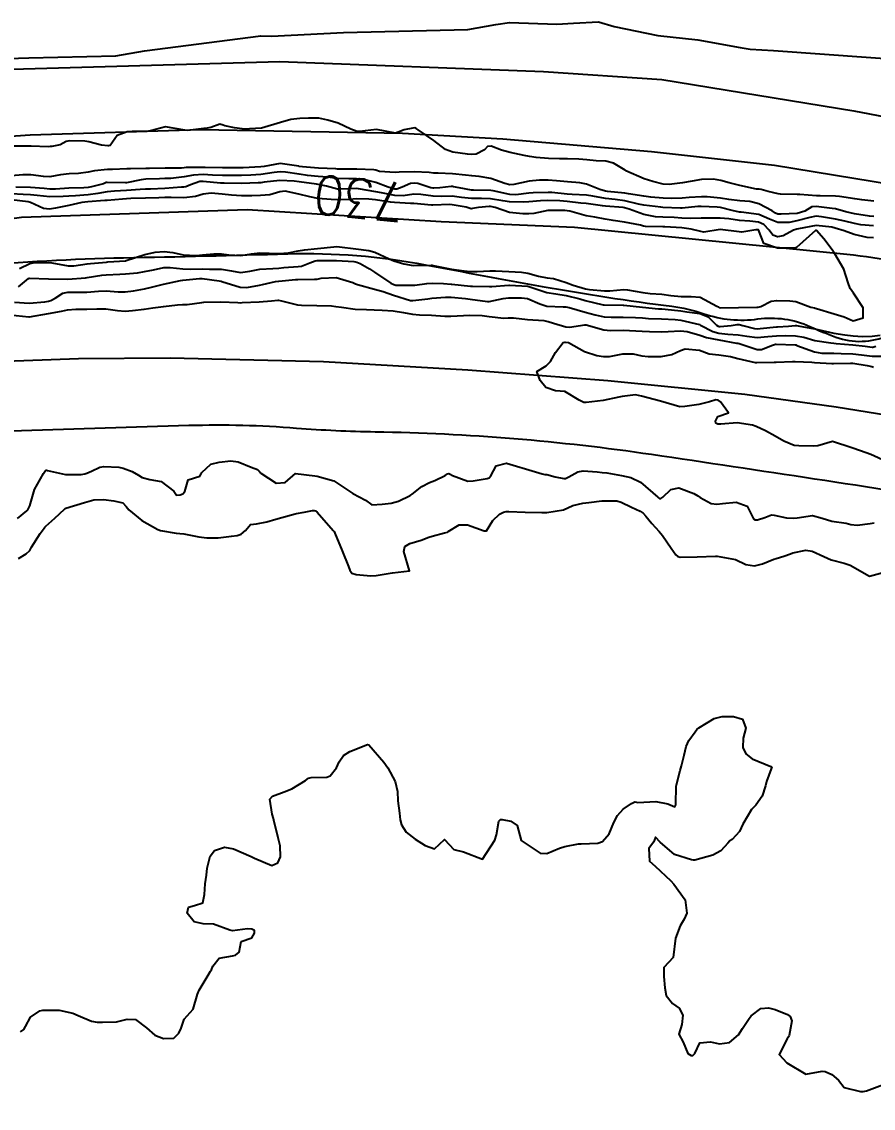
# Model space of a CAD drawing. Header units: metres. Extents: x 307586 to 320046, y 7427249 to 7434250.
# Drawn here: x 316457.1 to 316546, y 7433070.5 to 7433183.9 of the extents above; entities that cross this region are included whole.
import ezdxf
from ezdxf.enums import TextEntityAlignment as Align

# ---------------------------------------------------------------- set-up
doc = ezdxf.new("R2010")
doc.units = ezdxf.units.M
doc.header["$MEASUREMENT"] = 0
for name, color, linetype in [('Area', 45, 'Continuous'), ('Cotas', 45, 'Continuous'), ('Curvas de Nivel 1m', 11, 'Continuous'), ('Curvas de Nivel 5m', 15, 'Continuous'), ('Hidrografia', 140, 'Continuous'), ('Vias Primárias', 230, 'Continuous')]:
    doc.layers.add(name, color=color, linetype=linetype)
doc.styles.add('Style-STANDARD', font='STANDARD.shx')

msp = doc.modelspace()

# ---------------------------------------------------------------- linework, layer by layer
at = {"layer": 'Area'}
msp.add_polyline3d([(316450.25, 7433179.83, 734.27), (316457.89, 7433180.1, 734.22), (316466.96, 7433180.29, 734.18), (316469.95, 7433180.8, 734.25), (316482.11, 7433182.37, 734.16), (316483.22, 7433182.34, 734.14), (316490.73, 7433182.74, 734.33), (316503.68, 7433183.05, 734.28), (316506.63, 7433183.56, 734.32), (316508.05, 7433183.76, 734.28), (316512.98, 7433183.59, 734.44), (316514.74, 7433183.71, 734.5), (316517.34, 7433183.85, 734.45), (316518.97, 7433183.34, 734.52), (316523.54, 7433182.43, 734.59), (316527.71, 7433181.95, 734.61), (316532.13, 7433181.18, 734.53), (316533.17, 7433180.99, 734.58), (316535.61, 7433180.86, 734.59), (316550.6, 7433179.76, 734.74)], dxfattribs=at)
at = {"layer": 'Curvas de Nivel 1m', "flags": 128}
for points, elevation in [([(316546.07, 7433165.13), (316544.81, 7433165.27), (316544.07, 7433165.37), (316542.49, 7433165.62), (316542.08, 7433165.66), (316540.46, 7433165.68), (316540.08, 7433165.7), (316538.33, 7433165.83), (316538.08, 7433165.83), (316536.34, 7433165.85), (316536.08, 7433165.89), (316535.05, 7433166.13), (316534.3, 7433166.36), (316534.09, 7433166.38), (316533.82, 7433166.4), (316532.09, 7433166.75), (316530.96, 7433167.04), (316530.09, 7433167.28), (316529.32, 7433167.42), (316528.09, 7433167.38), (316527.1, 7433167.23), (316526.09, 7433167.06), (316524.7, 7433166.86), (316524.09, 7433166.9), (316523.01, 7433167.19), (316522.09, 7433167.46), (316520.2, 7433168.3), (316520.1, 7433168.36), (316518.9, 7433169.11), (316518.11, 7433169.3), (316517.1, 7433169.35), (316516.11, 7433169.45), (316515.28, 7433169.52), (316514.11, 7433169.54), (316513.27, 7433169.54), (316512.11, 7433169.59), (316510.84, 7433169.69), (316510.12, 7433169.78), (316509.57, 7433169.88), (316508.12, 7433170.2), (316507.2, 7433170.46), (316506.13, 7433170.88), (316505.76, 7433170.84), (316505.44, 7433170.48), (316504.58, 7433170.02), (316504.12, 7433169.99), (316503.65, 7433170.03), (316502.12, 7433170.26), (316501.36, 7433170.53), (316500.14, 7433171.47), (316498.51, 7433172.56), (316498.3, 7433172.72), (316498.16, 7433172.79), (316497.97, 7433172.76), (316497.06, 7433172.58), (316496.41, 7433172.33), (316496.15, 7433172.21), (316494.15, 7433172.61), (316492.4, 7433172.39), (316492.15, 7433172.41), (316491.49, 7433172.65), (316490.16, 7433173.26), (316489.09, 7433173.6), (316488.16, 7433173.8), (316487.06, 7433173.8), (316486.16, 7433173.77), (316485.23, 7433173.66), (316484.16, 7433173.35), (316482.15, 7433172.76), (316480.27, 7433172.66), (316480.15, 7433172.67), (316479.34, 7433172.79), (316478.35, 7433173), (316478.16, 7433173.07), (316477.82, 7433173.15), (316476.86, 7433172.82), (316476.27, 7433172.71), (316476.15, 7433172.7), (316474.47, 7433172.52), (316474.15, 7433172.53), (316472.15, 7433172.88), (316470.58, 7433172.47), (316470.15, 7433172.41), (316468.66, 7433172.4), (316468.14, 7433172.38), (316467.09, 7433171.99), (316466.37, 7433170.95), (316466.18, 7433170.89), (316466.12, 7433170.89), (316465.48, 7433170.96), (316464.13, 7433171.31), (316463.72, 7433171.39), (316462.13, 7433171.44), (316461.79, 7433171.34), (316461.16, 7433171.01), (316460.3, 7433170.84), (316460.12, 7433170.82), (316459.91, 7433170.81), (316458.12, 7433170.86), (316456.33, 7433170.86)], 734), ([(316546.05, 7433163.52), (316545.61, 7433163.56), (316544.05, 7433163.81), (316543.13, 7433164.03), (316542.06, 7433164.32), (316541.72, 7433164.38), (316540.06, 7433164.57), (316539.6, 7433164.53), (316538.86, 7433164.08), (316538.05, 7433163.84), (316536.39, 7433163.77), (316536.05, 7433163.79), (316535.82, 7433163.89), (316535.46, 7433164.12), (316534.06, 7433164.86), (316533.13, 7433165.09), (316532.07, 7433165.16), (316530.95, 7433165.29), (316530.07, 7433165.43), (316528.69, 7433165.58), (316528.07, 7433165.59), (316526.79, 7433165.51), (316526.07, 7433165.45), (316524.91, 7433165.41), (316524.07, 7433165.44), (316522.78, 7433165.56), (316522.07, 7433165.65), (316520.47, 7433165.91), (316520.08, 7433165.96), (316518.28, 7433166.13), (316518.08, 7433166.16), (316517.47, 7433166.34), (316516.09, 7433166.91), (316515.39, 7433167.05), (316514.09, 7433167.14), (316512.96, 7433167.26), (316512.09, 7433167.32), (316511.18, 7433167.32), (316510.09, 7433167.21), (316508.5, 7433166.86), (316508.09, 7433166.82), (316507.57, 7433166.97), (316506.09, 7433167.5), (316504.87, 7433167.71), (316504.1, 7433167.77), (316503.46, 7433167.86), (316502.1, 7433167.98), (316500.59, 7433168.04), (316500.1, 7433168.07), (316499.66, 7433168.11), (316498.1, 7433168.19), (316496.52, 7433168.16), (316496.1, 7433168.14), (316494.47, 7433168.24), (316494.1, 7433168.35), (316493.88, 7433168.39), (316492.1, 7433168.46), (316490.29, 7433168.47), (316490.1, 7433168.47), (316489.92, 7433168.49), (316488.1, 7433168.57), (316486.45, 7433168.71), (316486.1, 7433168.75), (316486.05, 7433168.77), (316484.11, 7433169.06), (316482.45, 7433168.75), (316482.1, 7433168.7), (316480.26, 7433168.62), (316480.1, 7433168.62), (316479.93, 7433168.61), (316478.1, 7433168.62), (316476.27, 7433168.66), (316476.1, 7433168.66), (316474.31, 7433168.63), (316474.1, 7433168.61), (316473.83, 7433168.58), (316472.1, 7433168.56), (316470.46, 7433168.53), (316470.1, 7433168.53), (316468.5, 7433168.52), (316468.1, 7433168.5), (316466.6, 7433168.44), (316466.1, 7433168.44), (316464.75, 7433168.31), (316464.09, 7433168.16), (316463.05, 7433168.02), (316462.09, 7433168), (316461.2, 7433167.89), (316460.08, 7433167.68), (316459.42, 7433167.69), (316458.09, 7433167.88), (316457.26, 7433167.88), (316456.08, 7433167.76)], 733), ([(316546.04, 7433162.55), (316544.71, 7433162.68), (316544.04, 7433162.79), (316543.04, 7433163.03), (316542.05, 7433163.26), (316540.59, 7433163.51), (316540.05, 7433163.55), (316539.4, 7433163.42), (316538.04, 7433163.07), (316537.22, 7433162.92), (316536.04, 7433162.89), (316535.18, 7433163.26), (316534.05, 7433163.75), (316532.23, 7433163.98), (316532.05, 7433164), (316531.29, 7433164.17), (316530.06, 7433164.46), (316529.73, 7433164.51), (316528.06, 7433164.58), (316527.7, 7433164.57), (316526.06, 7433164.41), (316525.88, 7433164.41), (316524.06, 7433164.47), (316523.83, 7433164.49), (316522.06, 7433164.72), (316521.52, 7433164.83), (316520.07, 7433165.16), (316519.08, 7433165.3), (316518.07, 7433165.42), (316516.75, 7433165.67), (316516.07, 7433165.76), (316514.6, 7433165.84), (316514.08, 7433165.87), (316512.45, 7433166.03), (316512.08, 7433166.04), (316510.5, 7433165.99), (316510.08, 7433165.95), (316508.71, 7433165.81), (316508.07, 7433165.84), (316506.34, 7433166.2), (316506.08, 7433166.24), (316504.29, 7433166.28), (316504.08, 7433166.29), (316502.79, 7433166.51), (316502.2, 7433166.64), (316502.08, 7433166.65), (316501.96, 7433166.65), (316500.79, 7433166.53), (316500.14, 7433166.48), (316500.08, 7433166.48), (316499.84, 7433166.54), (316498.48, 7433166.96), (316498.09, 7433167.02), (316497.7, 7433166.96), (316496.85, 7433166.58), (316496.28, 7433166.39), (316496.08, 7433166.39), (316495.37, 7433166.6), (316494.09, 7433167.07), (316492.85, 7433167.39), (316492.09, 7433167.46), (316491.28, 7433167.46), (316490.09, 7433167.5), (316489.05, 7433167.63), (316488.09, 7433167.72), (316486.97, 7433167.82), (316486.1, 7433167.94), (316484.67, 7433168.15), (316484.1, 7433168.18), (316483.47, 7433168.11), (316482.09, 7433167.91), (316481.04, 7433167.83), (316480.09, 7433167.8), (316479.09, 7433167.8), (316478.09, 7433167.81), (316477.06, 7433167.85), (316476.09, 7433167.91), (316475.07, 7433167.86), (316474.09, 7433167.68), (316472.71, 7433167.5), (316472.08, 7433167.48), (316471.51, 7433167.46), (316470.08, 7433167.41), (316469.62, 7433167.36), (316468.07, 7433167.05), (316467.96, 7433167.04), (316466.07, 7433167.08), (316465.96, 7433167.07), (316465.67, 7433166.95), (316464.43, 7433166.61), (316464.07, 7433166.55), (316463.62, 7433166.52), (316462.07, 7433166.48), (316460.68, 7433166.4), (316460.07, 7433166.39), (316459.48, 7433166.44), (316458.07, 7433166.56), (316456.54, 7433166.6)], 732), ([(316546.03, 7433161.29), (316545.38, 7433161.35), (316544.03, 7433161.65), (316542.97, 7433162.03), (316542.04, 7433162.32), (316541.67, 7433162.41), (316540.04, 7433162.59), (316538.2, 7433162.26), (316538.03, 7433162.21), (316537.94, 7433162.19), (316537.7, 7433162.09), (316536.62, 7433161.52), (316536.03, 7433161.42), (316535.51, 7433161.6), (316535.14, 7433162.12), (316534.6, 7433162.69), (316534.04, 7433162.95), (316533.14, 7433163.05), (316532.04, 7433163.12), (316530.94, 7433163.28), (316530.04, 7433163.35), (316529.21, 7433163.36), (316528.04, 7433163.36), (316526.93, 7433163.34), (316526.04, 7433163.37), (316525.23, 7433163.42), (316524.04, 7433163.46), (316523.28, 7433163.5), (316522.05, 7433163.75), (316520.54, 7433164.3), (316520.06, 7433164.44), (316519.89, 7433164.47), (316518.06, 7433164.61), (316517.75, 7433164.64), (316516.06, 7433164.88), (316515.48, 7433164.94), (316514.06, 7433165.09), (316513.29, 7433165.15), (316512.06, 7433165.2), (316511.29, 7433165.18), (316510.06, 7433165.07), (316509.46, 7433165.03), (316508.06, 7433165.06), (316507.36, 7433165.17), (316506.07, 7433165.38), (316505.13, 7433165.42), (316504.07, 7433165.42), (316503.04, 7433165.53), (316502.07, 7433165.64), (316500.97, 7433165.63), (316500.07, 7433165.65), (316498.79, 7433165.84), (316498.07, 7433165.85), (316496.96, 7433165.69), (316496.07, 7433165.72), (316494.68, 7433166), (316494.08, 7433166.12), (316492.29, 7433166.43), (316492.08, 7433166.44), (316490.36, 7433166.38), (316490.08, 7433166.4), (316488.95, 7433166.68), (316488.25, 7433166.85), (316488.08, 7433166.87), (316487.89, 7433166.89), (316486.09, 7433167.15), (316485.58, 7433167.22), (316484.09, 7433167.29), (316482.45, 7433167.12), (316482.09, 7433167.06), (316481.81, 7433167.04), (316480.09, 7433166.99), (316478.26, 7433167), (316478.08, 7433167), (316477.88, 7433167.01), (316476.08, 7433167.19), (316475.74, 7433167.17), (316474.76, 7433166.84), (316474.28, 7433166.64), (316474.07, 7433166.6), (316473.81, 7433166.59), (316472.07, 7433166.47), (316470.57, 7433166.4), (316470.07, 7433166.38), (316469.51, 7433166.35), (316468.07, 7433166.23), (316466.83, 7433166.17), (316466.06, 7433166.09), (316465.1, 7433165.92), (316464.06, 7433165.79), (316462.76, 7433165.69), (316462.06, 7433165.65), (316461.45, 7433165.62), (316460.06, 7433165.59), (316458.75, 7433165.73), (316458.06, 7433165.8), (316457.28, 7433165.84), (316456.06, 7433165.91)], 731), ([(316456.82, 7433156.19), (316457.86, 7433157.05), (316457.91, 7433157.09), (316457.95, 7433157.1), (316459.93, 7433157.04), (316459.95, 7433157.04), (316461.95, 7433157), (316463.79, 7433157.13), (316463.96, 7433157.16), (316465.5, 7433157.42), (316465.96, 7433157.46), (316467.39, 7433157.51), (316467.96, 7433157.54), (316469.22, 7433157.65), (316469.97, 7433157.79), (316470.88, 7433157.98), (316471.97, 7433158.2), (316472.63, 7433158.21), (316473.97, 7433158.07), (316474.76, 7433158.05), (316475.97, 7433158.07), (316476.75, 7433158.05), (316477.98, 7433158.02), (316479.05, 7433157.87), (316479.97, 7433157.7), (316480.93, 7433157.82), (316481.98, 7433158.04), (316483.35, 7433158.11), (316483.98, 7433158.15), (316484.5, 7433158.2), (316485.98, 7433158.3), (316486.33, 7433158.36), (316487.22, 7433158.7), (316487.78, 7433158.9), (316487.99, 7433158.93), (316488.24, 7433158.94), (316489.99, 7433158.94), (316491.79, 7433158.83), (316491.98, 7433158.81), (316492.13, 7433158.78), (316492.45, 7433158.63), (316493.43, 7433158.07), (316493.97, 7433157.74), (316495.65, 7433156.59), (316495.96, 7433156.43), (316496.17, 7433156.38), (316497.96, 7433156.36), (316498.15, 7433156.37), (316499.42, 7433156.55), (316499.96, 7433156.59), (316501.16, 7433156.53), (316501.96, 7433156.47), (316502.02, 7433156.46), (316503.96, 7433156.28), (316504.18, 7433156.27), (316505.96, 7433156.23), (316506.19, 7433156.24), (316507.96, 7433156.36), (316508.05, 7433156.36), (316509.96, 7433156.25), (316510.18, 7433156.19), (316511.95, 7433155.59), (316512.88, 7433155.45), (316513.95, 7433155.3), (316515.37, 7433154.93), (316515.94, 7433154.78), (316517.81, 7433154.33), (316517.93, 7433154.32), (316519.91, 7433154.28), (316519.93, 7433154.28), (316519.96, 7433154.28), (316521.93, 7433154.07), (316523.59, 7433153.91), (316523.93, 7433153.89), (316524.3, 7433153.87), (316525.93, 7433153.68), (316526.55, 7433153.6), (316527.92, 7433153.42), (316528.78, 7433153.05), (316529.66, 7433152.18), (316529.81, 7433152.08), (316529.91, 7433152.06), (316530.04, 7433152.05), (316531.19, 7433152.17), (316531.8, 7433152.27), (316531.91, 7433152.28), (316532.02, 7433152.27), (316532.4, 7433152.15), (316533.62, 7433151.85), (316533.91, 7433151.81), (316534.21, 7433151.83), (316535.91, 7433152.01), (316536.01, 7433152.01), (316537.17, 7433152.1), (316537.84, 7433152.17), (316537.91, 7433152.17), (316537.98, 7433152.16), (316538.36, 7433152.08), (316539.71, 7433151.86), (316539.91, 7433151.82), (316540.22, 7433151.75), (316541.91, 7433151.37), (316543.05, 7433151.17), (316543.9, 7433151.08), (316544.9, 7433151), (316545.9, 7433151.05), (316546.72, 7433151.16)], 731), ([(316456.4, 7433154.6), (316457.93, 7433154.49), (316459.54, 7433154.64), (316459.93, 7433154.69), (316460.19, 7433154.76), (316460.62, 7433155.01), (316461.42, 7433155.52), (316461.94, 7433155.63), (316462.59, 7433155.64), (316463.94, 7433155.65), (316465.15, 7433155.75), (316465.94, 7433155.78), (316467.2, 7433155.68), (316467.94, 7433155.66), (316468.79, 7433155.76), (316469.94, 7433155.98), (316470.69, 7433156.15), (316471.95, 7433156.46), (316473.7, 7433156.85), (316473.92, 7433156.88), (316473.95, 7433156.89), (316475.71, 7433157.08), (316475.96, 7433157.08), (316477.76, 7433156.81), (316477.96, 7433156.77), (316478.01, 7433156.76), (316479.95, 7433156.15), (316480.62, 7433156.11), (316481.96, 7433156.38), (316482.26, 7433156.45), (316483.61, 7433156.74), (316483.96, 7433156.79), (316485.72, 7433156.96), (316485.97, 7433156.97), (316487.68, 7433156.98), (316487.97, 7433157.01), (316488.38, 7433157.09), (316489.97, 7433157.16), (316491.68, 7433156.64), (316491.96, 7433156.5), (316492.17, 7433156.43), (316493.95, 7433155.95), (316494.85, 7433155.7), (316495.94, 7433155.34), (316497.73, 7433154.78), (316497.94, 7433154.76), (316499.53, 7433154.95), (316499.94, 7433155), (316501.35, 7433155.12), (316501.94, 7433155.11), (316503.46, 7433154.98), (316503.94, 7433154.92), (316505.75, 7433154.66), (316505.94, 7433154.67), (316507.4, 7433154.99), (316507.94, 7433155.05), (316509.31, 7433155.06), (316509.94, 7433154.96), (316511.21, 7433154.41), (316511.93, 7433154.17), (316513.66, 7433154.1), (316513.93, 7433154.09), (316514.26, 7433154.03), (316515.93, 7433153.56), (316516.99, 7433153.27), (316517.92, 7433153.08), (316518.64, 7433153.04), (316519.92, 7433153.04), (316521.2, 7433153.01), (316521.92, 7433152.95), (316522.55, 7433152.9), (316523.92, 7433152.84), (316525.35, 7433152.8), (316525.92, 7433152.73), (316527.87, 7433152.26), (316527.91, 7433152.25), (316527.94, 7433152.23), (316527.98, 7433152.21), (316529.25, 7433151.54), (316529.9, 7433151.36), (316530.82, 7433151.25), (316531.9, 7433151.2), (316532.81, 7433151.06), (316533.9, 7433150.9), (316535.02, 7433151), (316535.9, 7433151.08), (316536.9, 7433151.1), (316537.9, 7433151.09), (316538.76, 7433150.93), (316539.9, 7433150.6), (316541.59, 7433150.35), (316541.9, 7433150.31), (316542.13, 7433150.27), (316543.89, 7433150.14), (316545.17, 7433150), (316545.89, 7433149.9), (316545.98, 7433149.9), (316546.28, 7433149.99)], 732), ([(316455.91, 7433153.26), (316457.88, 7433153.08), (316457.91, 7433153.08), (316457.95, 7433153.08), (316459.92, 7433153.4), (316461.28, 7433153.64), (316461.92, 7433153.78), (316462.8, 7433153.87), (316463.92, 7433153.85), (316464.99, 7433153.89), (316465.92, 7433153.9), (316467.12, 7433153.73), (316467.92, 7433153.65), (316468.71, 7433153.71), (316469.92, 7433153.87), (316470.83, 7433153.99), (316471.93, 7433154.15), (316473.39, 7433154.32), (316473.93, 7433154.34), (316474.41, 7433154.36), (316475.93, 7433154.57), (316476.16, 7433154.6), (316477.93, 7433154.63), (316479.7, 7433154.55), (316479.93, 7433154.54), (316480.16, 7433154.55), (316481.93, 7433154.64), (316483.2, 7433154.74), (316483.87, 7433154.8), (316483.93, 7433154.8), (316484.26, 7433154.73), (316485.93, 7433154.33), (316486.35, 7433154.29), (316487.93, 7433154.25), (316489.46, 7433154.2), (316489.93, 7433154.15), (316490.52, 7433154.06), (316491.93, 7433153.87), (316493.12, 7433153.82), (316493.92, 7433153.8), (316494.76, 7433153.77), (316495.92, 7433153.7), (316496.97, 7433153.53), (316497.92, 7433153.34), (316498.64, 7433153.28), (316499.92, 7433153.23), (316501.3, 7433153.15), (316501.92, 7433153.14), (316502.57, 7433153.16), (316503.92, 7433153.23), (316505.2, 7433153.2), (316505.92, 7433153.1), (316507.45, 7433152.92), (316507.92, 7433152.95), (316508.45, 7433152.97), (316509.92, 7433152.79), (316511.63, 7433152.69), (316511.92, 7433152.62), (316512.08, 7433152.56), (316512.63, 7433152.39), (316513.91, 7433152.01), (316514.29, 7433151.98), (316515.91, 7433152.23), (316516.04, 7433152.22), (316517.9, 7433151.71), (316518.57, 7433151.65), (316519.9, 7433151.66), (316520.56, 7433151.64), (316521.9, 7433151.57), (316522.64, 7433151.53), (316523.9, 7433151.51), (316524.6, 7433151.55), (316525.9, 7433151.6), (316526.6, 7433151.53), (316527.9, 7433151.14), (316528.61, 7433150.92), (316529.9, 7433150.66), (316531.72, 7433150.33), (316531.89, 7433150.31), (316532.02, 7433150.29), (316532.44, 7433150.15), (316533.89, 7433149.67), (316534.34, 7433149.67), (316535.48, 7433150.11), (316535.79, 7433150.21), (316535.89, 7433150.22), (316537.84, 7433150.14), (316537.89, 7433150.14), (316537.93, 7433150.13), (316538.03, 7433150.09), (316539.88, 7433149.41), (316540.65, 7433149.29), (316541.88, 7433149.27), (316542.66, 7433149.25), (316543.88, 7433149.19), (316544.79, 7433149.09), (316545.88, 7433148.96), (316546.89, 7433148.97)], 733), ([(316547.37, 7433137.97), (316545.75, 7433138.7), (316544.68, 7433139.08), (316543.76, 7433139.39), (316541.77, 7433140.04), (316540.22, 7433139.6), (316539.77, 7433139.58), (316538.24, 7433139.61), (316537.77, 7433139.65), (316536.66, 7433140.1), (316535.78, 7433140.62), (316534.75, 7433141.16), (316533.79, 7433141.63), (316533.42, 7433141.77), (316531.79, 7433141.99), (316530.09, 7433141.88), (316529.79, 7433141.87), (316529.57, 7433141.97), (316529.54, 7433142.18), (316529.8, 7433142.68), (316530.91, 7433143.06), (316530.05, 7433144.18), (316529.82, 7433144.37), (316529.58, 7433144.42), (316528.91, 7433144.19), (316527.81, 7433143.92), (316526.33, 7433143.71), (316525.81, 7433143.69), (316523.81, 7433144.25), (316521.82, 7433144.78), (316521.19, 7433144.91), (316519.82, 7433144.76), (316519.45, 7433144.67), (316517.81, 7433144.33), (316516.04, 7433144.12), (316515.81, 7433144.13), (316515.3, 7433144.36), (316513.83, 7433145.29), (316512.86, 7433145.36), (316511.83, 7433145.7), (316511.24, 7433146.41), (316510.9, 7433147.36), (316511.86, 7433147.94), (316512.31, 7433148.39), (316512.85, 7433149.36), (316513.63, 7433150.37), (316513.83, 7433150.43), (316513.88, 7433150.42), (316514.2, 7433150.37), (316515.87, 7433149.46), (316517.17, 7433149.04), (316517.87, 7433148.93), (316518.49, 7433148.94), (316519.87, 7433149.19), (316520.95, 7433149.21), (316521.87, 7433149.01), (316522.52, 7433148.92), (316523.87, 7433148.94), (316524.99, 7433149.12), (316525.88, 7433149.54), (316526.37, 7433149.73), (316527.88, 7433149.6), (316528.89, 7433149.21), (316529.88, 7433149.09), (316531.1, 7433148.94), (316531.87, 7433148.72), (316533.7, 7433148.3), (316533.87, 7433148.29), (316535.65, 7433148.33), (316535.87, 7433148.34), (316537.57, 7433148.39), (316537.87, 7433148.39), (316539.6, 7433148.34), (316539.87, 7433148.31), (316541.69, 7433148.21), (316541.87, 7433148.21), (316543.64, 7433148.24), (316543.87, 7433148.23), (316545.36, 7433148), (316545.86, 7433147.87), (316546.04, 7433147.81)], 734), ([(316456.71, 7433132.01), (316457.67, 7433132.82), (316457.78, 7433132.94), (316457.84, 7433133.05), (316457.97, 7433133.34), (316458.47, 7433135.04), (316459.41, 7433136.73), (316459.62, 7433137.02), (316459.68, 7433137.05), (316459.71, 7433137.06), (316459.84, 7433137.02), (316461.71, 7433136.6), (316463.33, 7433136.6), (316463.71, 7433136.67), (316463.94, 7433136.74), (316464.41, 7433136.96), (316465.29, 7433137.38), (316465.72, 7433137.46), (316467.28, 7433137.37), (316467.72, 7433137.28), (316468.67, 7433136.92), (316469.34, 7433136.53), (316469.71, 7433136.29), (316470.51, 7433136.09), (316471.71, 7433135.88), (316473, 7433134.86), (316473.31, 7433134.47), (316473.69, 7433134.48), (316473.94, 7433134.6), (316474.18, 7433134.85), (316474.5, 7433136.05), (316475.72, 7433136.43), (316475.87, 7433136.68), (316475.95, 7433136.83), (316476.87, 7433137.68), (316477.73, 7433137.91), (316478.98, 7433138.04), (316479.73, 7433137.95), (316481.1, 7433137.39), (316481.73, 7433137.15), (316481.93, 7433136.96), (316482.1, 7433136.75), (316483.71, 7433135.71), (316484.65, 7433135.78), (316485.72, 7433136.71), (316487.72, 7433136.48), (316487.96, 7433136.45), (316489.71, 7433135.94), (316491.69, 7433134.64), (316493, 7433133.94), (316493.68, 7433133.44), (316494.76, 7433133.52), (316495.68, 7433133.64), (316496.45, 7433133.82), (316497.69, 7433134.42), (316497.9, 7433134.57), (316498.9, 7433135.35), (316499.71, 7433135.79), (316500.26, 7433135.99), (316501.32, 7433136.52), (316501.57, 7433136.68), (316501.72, 7433136.72), (316501.86, 7433136.66), (316502.09, 7433136.51), (316503.71, 7433135.93), (316504.26, 7433135.94), (316505.72, 7433136.18), (316505.92, 7433136.27), (316506.08, 7433136.47), (316506.67, 7433137.53), (316507.74, 7433137.78), (316508.79, 7433137.49), (316509.73, 7433137.19), (316511.45, 7433136.68), (316511.73, 7433136.63), (316511.93, 7433136.61), (316512.81, 7433136.38), (316513.72, 7433136.21), (316513.88, 7433136.21), (316514.23, 7433136.36), (316515.19, 7433136.89), (316515.73, 7433136.98), (316517.19, 7433136.88), (316517.73, 7433136.84), (316518.2, 7433136.79), (316519.72, 7433136.5), (316520.72, 7433136.29), (316521.72, 7433135.82), (316523.51, 7433134.25), (316523.61, 7433134.17), (316523.69, 7433134.12), (316523.83, 7433134.11), (316524.04, 7433134.25), (316524.88, 7433135.06), (316525.71, 7433135.24), (316527.28, 7433134.63), (316527.7, 7433134.39), (316527.96, 7433134.21), (316529.1, 7433133.6), (316529.69, 7433133.52), (316530.28, 7433133.58), (316531.69, 7433133.74), (316532.85, 7433133.31), (316533.43, 7433132.13), (316533.52, 7433131.98), (316533.67, 7433131.88), (316533.91, 7433131.88), (316534.7, 7433132.12), (316535.38, 7433132.41), (316535.68, 7433132.38), (316536.96, 7433132.1), (316537.67, 7433132.05), (316538.06, 7433132.08), (316539.68, 7433132.35), (316540.68, 7433132.05), (316541.67, 7433131.76), (316543.17, 7433131.52), (316543.67, 7433131.41), (316544.33, 7433131.34), (316545.67, 7433131.5), (316546.1, 7433131.56)], 734), ([(316457.01, 7433078.45), (316457.36, 7433078.7), (316457.55, 7433079.03), (316458.07, 7433079.99), (316459.04, 7433080.65), (316459.34, 7433080.71), (316461.04, 7433080.71), (316462.48, 7433080.42), (316463.04, 7433080.18), (316464.41, 7433079.58), (316465.03, 7433079.49), (316465.57, 7433079.48), (316467.03, 7433079.52), (316468.14, 7433079.8), (316469.03, 7433079.74), (316470.16, 7433078.89), (316471.02, 7433078.1), (316471.92, 7433077.77), (316473.01, 7433077.81), (316473.55, 7433078.32), (316473.77, 7433078.84), (316474.08, 7433079.79), (316475.04, 7433080.83), (316475.48, 7433082.41), (316475.65, 7433082.82), (316476.48, 7433084.2), (316476.85, 7433084.8), (316476.95, 7433084.95), (316477.1, 7433085.33), (316477.76, 7433086.15), (316479.12, 7433086.4), (316479.44, 7433086.45), (316479.82, 7433086.77), (316480.03, 7433087.88), (316481.14, 7433088.28), (316481.43, 7433088.76), (316481.42, 7433089.03), (316481.15, 7433089.17), (316480.71, 7433089.2), (316479.15, 7433089.02), (316478.86, 7433089.06), (316477.15, 7433089.71), (316476.08, 7433089.74), (316475.15, 7433089.93), (316474.42, 7433090.84), (316474.54, 7433091.47), (316475.18, 7433091.66), (316476.05, 7433091.94), (316476.22, 7433092.81), (316476.28, 7433093.89), (316476.42, 7433094.81), (316476.5, 7433095.53), (316476.82, 7433096.81), (316477.25, 7433097.39), (316478.3, 7433097.74), (316479.25, 7433097.55), (316481.1, 7433096.76), (316481.24, 7433096.68), (316481.42, 7433096.57), (316483.23, 7433095.83), (316483.87, 7433096.09), (316484.15, 7433096.72), (316484.1, 7433097.87), (316483.91, 7433098.72), (316483.46, 7433100.55), (316483.42, 7433100.73), (316483.29, 7433101.19), (316483.05, 7433102.73), (316483.32, 7433103.06), (316484.53, 7433103.51), (316485.32, 7433103.81), (316486.75, 7433104.69), (316487.08, 7433104.94), (316487.34, 7433105.01), (316488.97, 7433105.03), (316489.34, 7433105.16), (316490, 7433106.01), (316490.28, 7433106.65), (316490.71, 7433107.31), (316491.37, 7433107.71), (316493.23, 7433108.46), (316493.38, 7433108.4), (316494.93, 7433106.59), (316495.35, 7433106), (316496.13, 7433104.58), (316496.36, 7433103.55), (316496.39, 7433102.58), (316496.57, 7433101.29), (316496.65, 7433100.57), (316496.77, 7433100.06), (316497.27, 7433099.31), (316498.19, 7433098.55), (316499.26, 7433097.91), (316500.23, 7433097.55), (316501.26, 7433098.52), (316502.23, 7433097.48), (316503.25, 7433097.26), (316505.24, 7433096.47), (316506.52, 7433098.46), (316506.69, 7433099.03), (316506.92, 7433100.45), (316507.12, 7433100.61), (316507.29, 7433100.62), (316508.17, 7433100.44), (316508.83, 7433099.98), (316509.26, 7433098.42), (316511.25, 7433097.09), (316511.93, 7433097.07), (316513.26, 7433097.62), (316513.81, 7433097.81), (316515.26, 7433098.08), (316515.52, 7433098.09), (316517.26, 7433098.16), (316517.74, 7433098.32), (316518.46, 7433099.13), (316518.95, 7433100.31), (316519.3, 7433101.05), (316519.89, 7433101.71), (316520.76, 7433102.29), (316521.13, 7433102.46), (316521.31, 7433102.42), (316521.44, 7433102.4), (316523.32, 7433102.48), (316524.56, 7433102.24), (316525.31, 7433101.94), (316525.39, 7433102.15), (316525.4, 7433102.23), (316525.45, 7433104.11), (316525.47, 7433104.23), (316525.86, 7433105.72), (316526, 7433106.22), (316526.27, 7433107.33), (316526.48, 7433108.22), (316526.75, 7433108.86), (316527.41, 7433109.76), (316527.6, 7433110.01), (316527.79, 7433110.2), (316529.42, 7433111.17), (316530.23, 7433111.37), (316531.42, 7433111.36), (316532.37, 7433111.09), (316532.71, 7433110.14), (316532.43, 7433109.11), (316532.41, 7433108.14), (316532.71, 7433107.47), (316533.37, 7433106.95), (316535.31, 7433106.16), (316535.36, 7433106.14), (316535.4, 7433106.11), (316535.41, 7433106.07), (316535.36, 7433105.92), (316534.88, 7433104.57), (316534.77, 7433104.12), (316534.4, 7433103.04), (316533.76, 7433102.13), (316533.53, 7433101.9), (316533.31, 7433101.67), (316532.41, 7433100.14), (316532.05, 7433099.38), (316531.27, 7433098.53), (316531.05, 7433098.38), (316530.83, 7433098.16), (316530.09, 7433097.34), (316529.25, 7433096.9), (316527.39, 7433096.36), (316527.24, 7433096.36), (316527.04, 7433096.42), (316525.25, 7433096.95), (316523.78, 7433098.24), (316523.27, 7433098.78), (316523.14, 7433098.38), (316523.09, 7433098.25), (316522.59, 7433097.59), (316522.64, 7433096.26), (316523.24, 7433095.74), (316524.87, 7433094.23), (316525.21, 7433093.88), (316526.37, 7433092.22), (316526.55, 7433090.85), (316526.29, 7433090.22), (316525.87, 7433089.51), (316525.36, 7433088.23), (316525.12, 7433086.23), (316524.15, 7433085.19), (316524.14, 7433084.24), (316524.27, 7433083.05), (316524.4, 7433082.24), (316525.06, 7433081.41), (316525.76, 7433080.92), (316526.13, 7433080.21), (316526.02, 7433079.23), (316525.73, 7433078.22), (316526.17, 7433077.37), (316526.67, 7433076.21), (316527, 7433076.01), (316527.18, 7433076.01), (316527.39, 7433076.2), (316527.9, 7433077.31), (316529.02, 7433077.42), (316529.96, 7433077.22), (316531.01, 7433077.34), (316531.95, 7433078.15), (316532.36, 7433078.81), (316533.05, 7433079.86), (316533.17, 7433080.01), (316533.27, 7433080.13), (316534.29, 7433080.89), (316535.06, 7433080.96), (316535.76, 7433080.8), (316537.05, 7433080.28), (316537.33, 7433080.08), (316537.5, 7433079.62), (316537.22, 7433078.08), (316537.16, 7433077.94), (316537.02, 7433077.74), (316536.2, 7433076.09), (316536.99, 7433075.24), (316538.97, 7433074.06), (316540.67, 7433074.35), (316540.98, 7433074.32), (316541.7, 7433074.03), (316542.37, 7433073.42), (316542.96, 7433072.65), (316544.69, 7433072.25), (316544.96, 7433072.24), (316545.29, 7433072.32), (316546.96, 7433072.92)], 736)]:
    msp.add_lwpolyline(points, dxfattribs=dict(at, elevation=elevation))
at = {"layer": 'Curvas de Nivel 5m', "flags": 128}
for points, elevation in [([(316456.92, 7433158.11), (316457.98, 7433158.62), (316458.32, 7433158.7), (316459.98, 7433158.74), (316460.29, 7433158.71), (316461.97, 7433158.4), (316462.58, 7433158.38), (316463.98, 7433158.58), (316464.32, 7433158.62), (316465.98, 7433158.78), (316466.13, 7433158.8), (316467.98, 7433158.92), (316468.03, 7433158.93), (316469.99, 7433159.58), (316471.06, 7433159.82), (316471.99, 7433159.88), (316472.9, 7433159.77), (316473.99, 7433159.55), (316475.34, 7433159.48), (316475.99, 7433159.53), (316477.18, 7433159.63), (316477.99, 7433159.63), (316478.74, 7433159.54), (316479.99, 7433159.47), (316481.11, 7433159.65), (316481.99, 7433159.74), (316482.96, 7433159.71), (316483.99, 7433159.68), (316484.97, 7433159.75), (316486, 7433159.95), (316486.64, 7433160.06), (316488, 7433160.18), (316489.7, 7433160.37), (316490, 7433160.39), (316490.3, 7433160.36), (316492, 7433160.16), (316493.36, 7433159.98), (316493.99, 7433159.8), (316495.47, 7433159.12), (316495.99, 7433158.91), (316497.02, 7433158.58), (316497.98, 7433158.41), (316499.88, 7433158.44), (316499.98, 7433158.44), (316500.09, 7433158.43), (316501.98, 7433158.04), (316503.32, 7433157.85), (316503.98, 7433157.79), (316504.68, 7433157.78), (316505.98, 7433157.86), (316506.57, 7433157.87), (316507.98, 7433157.8), (316509.28, 7433157.73), (316509.97, 7433157.62), (316511.08, 7433157.3), (316511.97, 7433157.14), (316512.65, 7433157.07), (316513.97, 7433156.65), (316514.68, 7433156.36), (316515.96, 7433155.99), (316516.39, 7433155.91), (316517.95, 7433155.76), (316518.5, 7433155.77), (316519.96, 7433155.91), (316520.36, 7433155.89), (316521.95, 7433155.6), (316522.71, 7433155.51), (316523.95, 7433155.43), (316524.89, 7433155.3), (316525.95, 7433155.17), (316526.99, 7433155.18), (316527.95, 7433155.1), (316529.69, 7433154.18), (316529.84, 7433154.09), (316529.93, 7433154.04), (316530.09, 7433154.02), (316531.93, 7433154.04), (316533.86, 7433154.06), (316533.93, 7433154.06), (316534, 7433154.06), (316534.26, 7433154.13), (316535.37, 7433154.69), (316535.94, 7433154.78), (316537.29, 7433154.75), (316537.94, 7433154.68), (316539.5, 7433154.07), (316539.87, 7433154), (316539.93, 7433153.98), (316540.07, 7433153.92), (316541.93, 7433153.38), (316542.97, 7433153.07), (316543.92, 7433152.66), (316544.96, 7433152.97), (316544.97, 7433154), (316543.96, 7433155.53), (316543.61, 7433156.02), (316543.39, 7433156.61), (316542.95, 7433158.03), (316542.01, 7433159.65), (316541.73, 7433160.04), (316540.86, 7433161.21), (316540.1, 7433162.06), (316540.03, 7433162.08), (316539.97, 7433162.06), (316538.01, 7433160.29), (316537.87, 7433160.24), (316536.01, 7433160.24), (316534.6, 7433160.71), (316534.04, 7433162.14), (316533.76, 7433162.14), (316532.3, 7433161.89), (316532.03, 7433161.93), (316530.03, 7433162.18), (316528.33, 7433161.9), (316528.03, 7433161.95), (316526.99, 7433162.22), (316526.03, 7433162.34), (316524.24, 7433162.45), (316524.03, 7433162.46), (316522.24, 7433162.48), (316522.04, 7433162.52), (316521.7, 7433162.62), (316520.04, 7433162.94), (316518.85, 7433163.13), (316518.04, 7433163.27), (316516.94, 7433163.45), (316516.05, 7433163.59), (316514.34, 7433164.08), (316514.05, 7433164.14), (316513.83, 7433164.16), (316512.05, 7433164.15), (316510.6, 7433163.86), (316510.05, 7433163.8), (316509.42, 7433163.81), (316508.05, 7433163.96), (316506.56, 7433164.46), (316506.05, 7433164.59), (316505.93, 7433164.59), (316504.82, 7433164.48), (316504.19, 7433164.36), (316504.05, 7433164.34), (316503.93, 7433164.37), (316503.54, 7433164.5), (316502.06, 7433164.76), (316501.81, 7433164.77), (316500.06, 7433164.7), (316499.89, 7433164.71), (316498.06, 7433164.9), (316497.73, 7433164.9), (316496.06, 7433164.99), (316495.61, 7433165.04), (316494.06, 7433165.26), (316493.36, 7433165.33), (316492.06, 7433165.36), (316491.39, 7433165.32), (316490.06, 7433165.28), (316489.43, 7433165.3), (316488.06, 7433165.4), (316487.2, 7433165.57), (316486.07, 7433165.87), (316484.63, 7433166.16), (316484.07, 7433166.11), (316483.02, 7433165.8), (316482.07, 7433165.72), (316481.14, 7433165.7), (316480.07, 7433165.7), (316479.04, 7433165.77), (316478.06, 7433165.87), (316476.91, 7433165.98), (316476.06, 7433165.87), (316475.28, 7433165.62), (316474.06, 7433165.48), (316472.72, 7433165.53), (316472.06, 7433165.51), (316471.46, 7433165.49), (316470.06, 7433165.46), (316468.53, 7433165.4), (316468.06, 7433165.37), (316467.65, 7433165.34), (316466.06, 7433165.21), (316465.82, 7433165.19), (316464.05, 7433165.06), (316463.43, 7433164.98), (316462.05, 7433164.68), (316460.66, 7433164.4), (316460.05, 7433164.31), (316459.4, 7433164.38), (316458.05, 7433164.99), (316457.82, 7433165.05), (316456.06, 7433165.28)], 730), ([(316456.8, 7433127.86), (316457.61, 7433128.32), (316457.97, 7433128.69), (316458.17, 7433129.04), (316459.08, 7433130.47), (316459.47, 7433131.02), (316459.55, 7433131.12), (316459.65, 7433131.23), (316460.6, 7433132.07), (316461.59, 7433133), (316461.63, 7433133.04), (316461.67, 7433133.06), (316461.76, 7433133.09), (316463.68, 7433133.7), (316464.68, 7433133.96), (316465.68, 7433134), (316466.75, 7433133.87), (316467.68, 7433133.67), (316468.04, 7433133.28), (316468.31, 7433132.92), (316469.66, 7433131.8), (316471.35, 7433130.88), (316471.64, 7433130.78), (316473.27, 7433130.48), (316473.64, 7433130.46), (316474.06, 7433130.43), (316475.64, 7433130.12), (316476.46, 7433130), (316477.63, 7433129.99), (316479.03, 7433130.18), (316479.64, 7433130.26), (316480.04, 7433130.38), (316480.5, 7433130.77), (316481.03, 7433131.39), (316481.65, 7433131.48), (316482.73, 7433131.67), (316483.66, 7433131.94), (316484.27, 7433132.12), (316485.67, 7433132.52), (316485.82, 7433132.55), (316486.61, 7433132.7), (316487.5, 7433132.86), (316487.67, 7433132.87), (316487.81, 7433132.82), (316487.96, 7433132.69), (316489.64, 7433130.77), (316489.73, 7433130.66), (316489.82, 7433130.48), (316490.59, 7433128.65), (316491.23, 7433127.02), (316491.38, 7433126.64), (316491.6, 7433126.32), (316492.06, 7433126.17), (316493.59, 7433126.05), (316494.12, 7433126.07), (316495.6, 7433126.31), (316495.84, 7433126.35), (316497.6, 7433126.57), (316497.03, 7433128.58), (316497.11, 7433129.09), (316497.63, 7433129.42), (316498.83, 7433129.75), (316499.64, 7433130.07), (316499.99, 7433130.19), (316501.26, 7433130.52), (316501.56, 7433130.61), (316501.65, 7433130.66), (316502.8, 7433131.36), (316503.66, 7433131.37), (316505.39, 7433130.73), (316505.65, 7433130.74), (316506.3, 7433131.83), (316507, 7433132.46), (316507.43, 7433132.7), (316507.68, 7433132.75), (316507.97, 7433132.74), (316509.68, 7433132.68), (316511.43, 7433132.64), (316511.68, 7433132.65), (316511.94, 7433132.66), (316513.68, 7433132.94), (316514.65, 7433133.39), (316515.69, 7433133.63), (316516.33, 7433133.7), (316517.69, 7433133.86), (316519.23, 7433133.85), (316519.69, 7433133.74), (316520.76, 7433133.21), (316521.68, 7433132.78), (316521.99, 7433132.58), (316522.29, 7433132.27), (316522.9, 7433131.5), (316523.66, 7433130.65), (316524.01, 7433130.25), (316524.93, 7433128.94), (316525.4, 7433128.23), (316525.62, 7433128.05), (316525.86, 7433127.99), (316527.62, 7433128.04), (316529.56, 7433128.11), (316529.62, 7433128.11), (316529.7, 7433128.11), (316531.62, 7433127.75), (316532.71, 7433127.24), (316533.61, 7433127.08), (316534.45, 7433127.28), (316535.62, 7433127.78), (316535.86, 7433127.86), (316536.69, 7433128.1), (316537.38, 7433128.34), (316537.63, 7433128.44), (316538.98, 7433128.72), (316539.63, 7433128.62), (316540.85, 7433128.05), (316541.62, 7433127.71), (316542.97, 7433127.37), (316543.61, 7433127.14), (316545.6, 7433125.99), (316547.14, 7433126.44)], 735)]:
    msp.add_lwpolyline(points, dxfattribs=dict(at, elevation=elevation))
at = {"layer": 'Hidrografia', "elevation": 735.42}
msp.add_lwpolyline([(316594.72, 7433147.91, 0.0152), (316579.7, 7433152.03, 0.000472), (316565.13, 7433155.53, 0.025146), (316543.96, 7433159.5), (316514.82, 7433162.38), (316500.92, 7433162.96), (316480.66, 7433164.23), (316457.11, 7433163.43), (316438.69, 7433160.88), (316432.08, 7433160.31), (316414.01, 7433159.84), (316392.22, 7433157.06), (316372.06, 7433153.47), (316362.42, 7433152.29), (316341.69, 7433148.82), (316317.46, 7433140.93)], format="xyb", dxfattribs=at)
at = {"layer": 'Hidrografia'}
msp.add_lwpolyline([(316451.77, 7433158.31, -0.018865), (316467.77, 7433159.23, 0.002368), (316484.92, 7433159.64, -0.05443), (316499.25, 7433158.5, 0.002697), (316511.46, 7433156.24, 0.013064), (316524.97, 7433154.17, -0.051521), (316528.32, 7433153.39, 0.117711), (316533.97, 7433152.84, -0.140986), (316539.39, 7433152.06, 0.018177), (316542.11, 7433150.95, 0.194344), (316547.58, 7433151.13, -0.127951), (316550.43, 7433151.6), (316550.72, 7433151.57, -0.012153), (316564.34, 7433149.63, -0.017795), (316575.1, 7433147.43, -0.050892), (316577.75, 7433146.49, 0.086612), (316584.83, 7433144.55, -0.044579), (316598.61, 7433141.99, 0.02465)], format="xyb", dxfattribs=at)
at = {"layer": 'Vias Primárias', "elevation": 734.41}
msp.add_lwpolyline([(316352.56, 7433166.64), (316378.58, 7433170.98), (316402.94, 7433174.36), (316426.99, 7433176.92), (316453.64, 7433178.83), (316484.06, 7433179.7), (316511.58, 7433178.66), (316523.93, 7433177.84), (316543.98, 7433174.57), (316569.57, 7433169.66), (316602.95, 7433162.82), (316632.98, 7433155.87), (316655.1, 7433150.19), (316679.48, 7433141.31), (316692.67, 7433135.85), (316709.55, 7433127.6), (316724.62, 7433119.38), (316736.77, 7433112.03), (316749.71, 7433103.8), (316769.9, 7433090.12), (316785.34, 7433079.21), (316813.39, 7433057.45)], dxfattribs=at)
msp.add_lwpolyline([(316352.56, 7433166.64), (316378.58, 7433170.98), (316402.94, 7433174.36), (316426.99, 7433176.92), (316453.64, 7433178.83), (316484.06, 7433179.7), (316511.58, 7433178.66), (316523.93, 7433177.84), (316543.98, 7433174.57), (316569.57, 7433169.66), (316602.95, 7433162.82), (316632.98, 7433155.87), (316655.1, 7433150.19), (316679.48, 7433141.31), (316692.67, 7433135.85), (316709.55, 7433127.6), (316724.62, 7433119.38), (316736.77, 7433112.03), (316749.71, 7433103.8), (316769.9, 7433090.12), (316785.34, 7433079.21), (316813.39, 7433057.45)], dxfattribs=at)
at = {"layer": 'Vias Primárias'}
for points in [[(316598.93, 7433156.27), (316568.51, 7433162.97), (316552.26, 7433166.13), (316535.69, 7433168.84), (316522.87, 7433170.27), (316507.35, 7433171.61), (316496.87, 7433172.2), (316475.8, 7433172.56), (316458.02, 7433172.03), (316440.13, 7433170.79), (316420.12, 7433169.03), (316397.86, 7433166.62), (316378.48, 7433164.07), (316359.43, 7433160.61), (316350.71, 7433158.91), (316334.6, 7433155.06), (316309.41, 7433148.44)], [(316598.93, 7433156.27), (316568.51, 7433162.97), (316552.26, 7433166.13), (316535.69, 7433168.84), (316522.87, 7433170.27), (316507.35, 7433171.61), (316496.87, 7433172.2), (316475.8, 7433172.56), (316458.02, 7433172.03), (316440.13, 7433170.79), (316420.12, 7433169.03), (316397.86, 7433166.62), (316378.48, 7433164.07), (316359.43, 7433160.61), (316350.71, 7433158.91), (316334.6, 7433155.06), (316309.41, 7433148.44)], [(316452.57, 7433148.34), (316463.08, 7433148.71), (316472.64, 7433148.77), (316488.62, 7433148.42), (316503.7, 7433147.55), (316518.31, 7433146.42), (316532.59, 7433144.98), (316542.12, 7433143.66), (316547.52, 7433142.79), (316557.08, 7433141.24), (316573.17, 7433138.14), (316589.53, 7433134.55), (316612.01, 7433129.11)], [(316452.57, 7433148.34), (316463.08, 7433148.71), (316472.64, 7433148.77), (316488.62, 7433148.42), (316503.7, 7433147.55), (316518.31, 7433146.42), (316532.59, 7433144.98), (316542.12, 7433143.66), (316547.52, 7433142.79), (316557.08, 7433141.24), (316573.17, 7433138.14), (316589.53, 7433134.55), (316612.01, 7433129.11)]]:
    msp.add_lwpolyline(points, dxfattribs=at)
msp.add_lwpolyline([(316604.17, 7433123.22, 0.028846), (316556.89, 7433133.5, 0.00243), (316522.87, 7433138.69, 0.032701), (316494.04, 7433141.04, -0.015832), (316485.81, 7433141.43, 0.026919), (316474.59, 7433141.71, 0.001835), (316439.65, 7433140.59), (316420.95, 7433139.2), (316396.94, 7433135.84), (316376.12, 7433132.19), (316362.66, 7433129.52), (316340.94, 7433124.19), (316315.78, 7433116.02)], format="xyb", dxfattribs=at)
msp.add_lwpolyline([(316604.17, 7433123.22, 0.028846), (316556.89, 7433133.5, 0.00243), (316522.87, 7433138.69, 0.032701), (316494.04, 7433141.04, -0.015832), (316485.81, 7433141.43, 0.026919), (316474.59, 7433141.71, 0.001835), (316439.65, 7433140.59), (316420.95, 7433139.2), (316396.94, 7433135.84), (316376.12, 7433132.19), (316362.66, 7433129.52), (316340.94, 7433124.19), (316315.78, 7433116.02)], format="xyb", dxfattribs=at)

# ---------------------------------------------------------------- texts
at = {"layer": 'Cotas', "style": 'Style-STANDARD'}
msp.add_text('730', height=4, rotation=174.8479, dxfattribs=at).set_placement((316492.34, 7433165.43, 730), align=Align.MIDDLE_CENTER)

doc.saveas('drawing.dxf')
